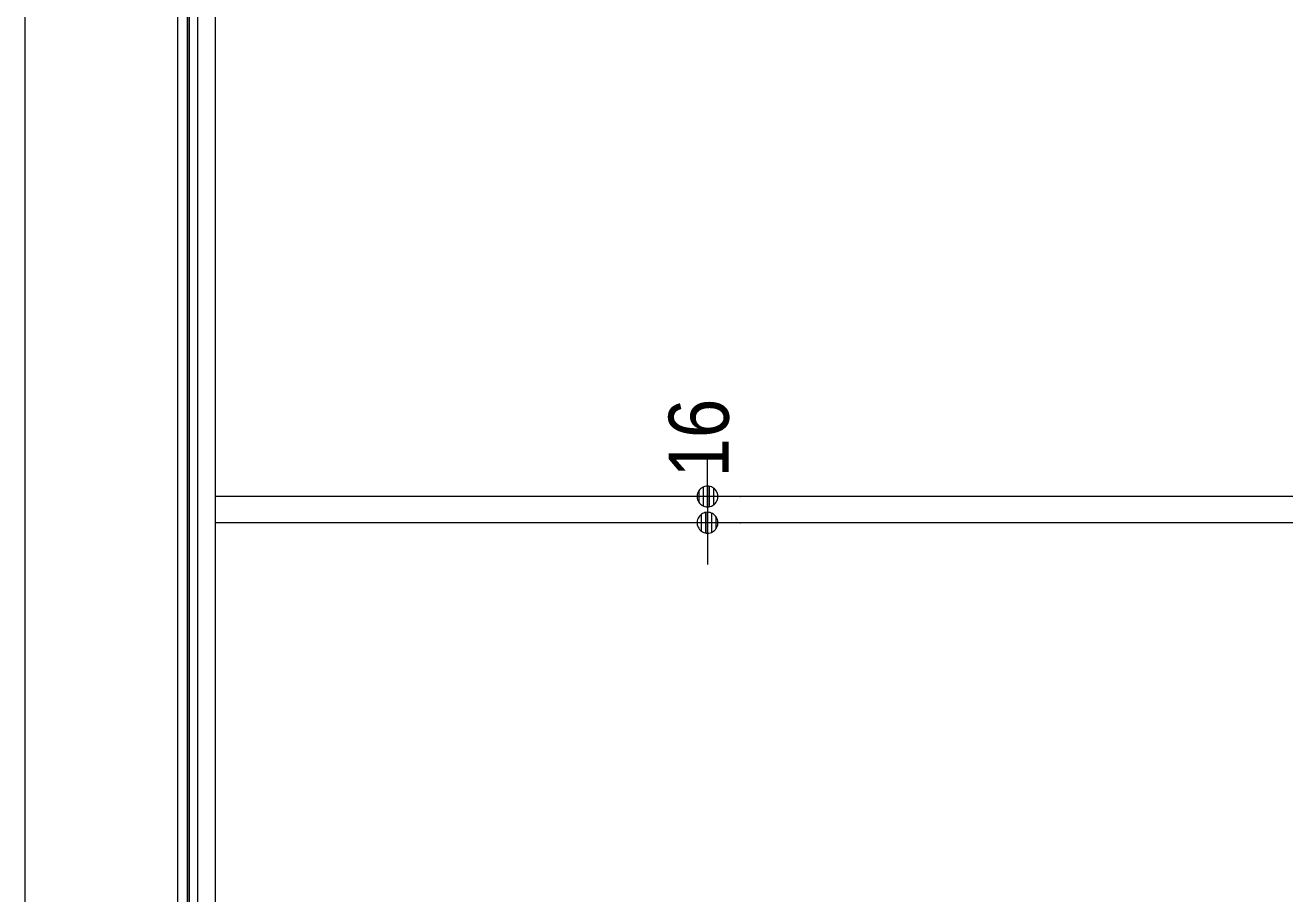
# Model space of a CAD drawing. Units: millimetres, scale not verified. Extents: x -6062 to 6062, y -3045 to 3045.
# Drawn here: x -5788 to -5020, y -702 to -172 of the extents above; entities that cross this region are included whole.
import ezdxf
from ezdxf.enums import TextEntityAlignment as Align

# ---------------------------------------------------------------- set-up
doc = ezdxf.new("R2010")
doc.units = ezdxf.units.MM
doc.header["$LTSCALE"] = 20
for name, color, linetype, lineweight in [('0-1_0', 7, 'Continuous', 9), ('0-2_2寸法-2', 7, 'Continuous', 9), ('0-4_3一般', 7, 'Continuous', 9), ('0-5_1図面枠', 7, 'Continuous', 9)]:
    doc.layers.add(name, color=color, linetype=linetype, lineweight=lineweight)
doc.styles.add('ＭＳ Ｐゴシック', font='')
doc.styles.get('ＭＳ Ｐゴシック').set_extended_font_data('MS PGothic')

# ---------------------------------------------------------------- blocks, each defined once
blk = doc.blocks.new('グループ-37')
at = {"layer": '0-4_3一般'}
blk.add_line((-78000, 7000), (-78000, -40000), dxfattribs=at)
blk = doc.blocks.new('グループ-38')
at = {"layer": '0-4_3一般'}
for p, q in [((-77680, -39740), (-77680, 6140)), ((-54320, -9200), (-77680, -9200)), ((-54320, -9520), (-77680, -9520))]:
    blk.add_line(p, q, dxfattribs=at)
blk.add_lwpolyline([(-78000, -39740), (-78000, 6140), (-54000, 6140)], dxfattribs=at)
blk = doc.blocks.new('グループ-39')
at = {"layer": '0-4_3一般'}
for name in ['グループ-37', 'グループ-38']:
    blk.add_blockref(name, (0, 0), dxfattribs=at)
blk = doc.blocks.new('_Dot')
at = {"layer": '0-1_0'}
for p, q in [((-10, 0), (-20, 0)), ((9.78, 2), (-9.78, 2)), ((7.99, 6), (-7.99, 6)), ((9.16, -3.98), (-9.16, -3.98)), ((6, -7.98), (-6, -7.98))]:
    blk.add_line(p, q, dxfattribs=at)
for points in [[(10, 0), (9.92, 1.25), (9.69, 2.49), (9.3, 3.68), (8.76, 4.82), (8.09, 5.88), (7.29, 6.85), (6.37, 7.71), (5.36, 8.44), (4.26, 9.05), (3.09, 9.51), (1.87, 9.82), (0.63, 9.98), (-0.63, 9.98), (-1.87, 9.82), (-3.09, 9.51), (-4.26, 9.05), (-5.36, 8.44), (-6.37, 7.71), (-7.29, 6.85), (-8.09, 5.88), (-8.76, 4.82), (-9.3, 3.68), (-9.69, 2.49), (-9.92, 1.25), (-10, 0), (0, 0)], [(-10, 0), (-9.92, -1.25), (-9.69, -2.49), (-9.3, -3.68), (-8.76, -4.82), (-8.09, -5.88), (-7.29, -6.85), (-6.37, -7.71), (-5.36, -8.44), (-4.26, -9.05), (-3.09, -9.51), (-1.87, -9.82), (-0.63, -9.98), (0.63, -9.98), (1.87, -9.82), (3.09, -9.51), (4.26, -9.05), (5.36, -8.44), (6.37, -7.71), (7.29, -6.85), (8.09, -5.88), (8.76, -4.82), (9.3, -3.68), (9.69, -2.49), (9.92, -1.25), (10, 0), (0, 0)]]:
    blk.add_lwpolyline(points, close=True, dxfattribs=at)
blk = doc.blocks.new('グループ-52')
at = {"layer": '0-4_3一般'}
blk.add_line((-78020, -40000), (-78020, 7000), dxfattribs=at)
blk.add_lwpolyline([(-78140, 7000), (-77900, 7000), (-77900, -40000), (-78140, -40000)], close=True, dxfattribs=at)
blk = doc.blocks.new('グループ-96')
at = {"layer": '0-5_1図面枠'}
blk.add_lwpolyline([(-80000, 55400), (80000, 55400), (80000, -55400), (-80000, -55400)], close=True, dxfattribs=at)
blk = doc.blocks.new('図面枠')
at = {"layer": '0-5_1図面枠'}
blk.add_blockref('グループ-96', (0, 0), dxfattribs=at)

msp = doc.modelspace()

# ---------------------------------------------------------------- linework, layer by layer
at = {"layer": '0-2_2寸法-2'}
for p, q in [((-5371.5, -447.29), (-5371.5, -434.58)), ((-5371.5, -460), (-5371.5, -476)), ((-5351.5, -460), (-5351.3, -460)), ((-5351.5, -476), (-5351.3, -476)), ((-5371.5, -488.71), (-5371.5, -501.42))]:
    msp.add_line(p, q, dxfattribs=at)

# ---------------------------------------------------------------- block references
at = {"layer": '0-2_2寸法-2', "xscale": 0.6356201, "yscale": 0.6356201}
for p, rotation in [((-5371.5, -460), 270), ((-5371.5, -476), 90)]:
    msp.add_blockref('_Dot', p, dxfattribs=dict(at, rotation=rotation))
at = {"layer": '0-4_3一般', "xscale": 0.05, "yscale": 0.05}
for name in ['グループ-39', 'グループ-52']:
    msp.add_blockref(name, (-1787.5, 0), dxfattribs=at)
at = {"layer": '0-5_1図面枠', "xscale": 0.05, "yscale": 0.05}
msp.add_blockref('図面枠', (-1787.5, 0), dxfattribs=at)

# ---------------------------------------------------------------- texts
at = {"layer": '0-2_2寸法-2', "style": 'ＭＳ Ｐゴシック', "width": 0.9}
msp.add_text('16', height=36.66, rotation=90, dxfattribs=at).set_placement((-5347.53, -448.33), align=Align.BOTTOM_LEFT)

doc.saveas('drawing.dxf')
